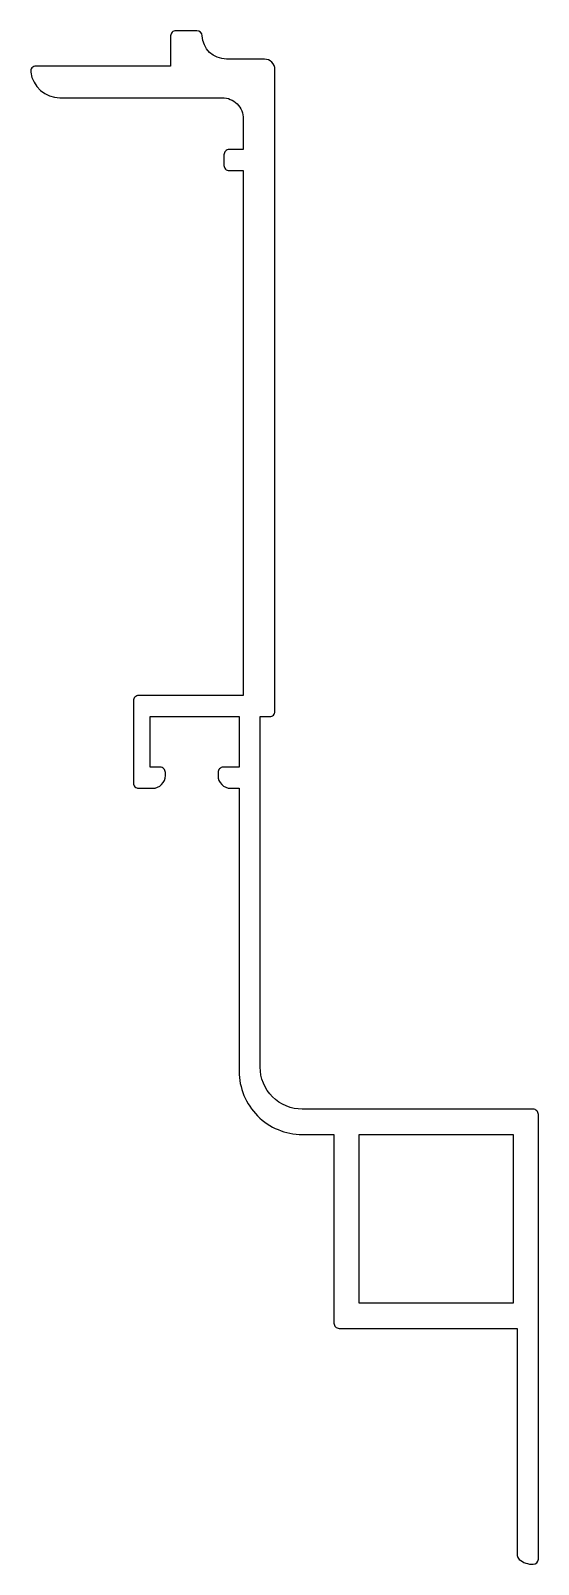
# Model space of a CAD drawing. Extents: x 920.8 to 944.9, y -66.4 to 6.3.
import ezdxf

# ---------------------------------------------------------------- set-up
doc = ezdxf.new("R2010")
doc.units = 0
doc.header["$LTSCALE"] = 15
doc.layers.get('0').update_dxf_attribs({"linetype": 'CONTINUOUS'})

msp = doc.modelspace()

# ---------------------------------------------------------------- linework, layer by layer
at = {"color": 0}
msp.add_lwpolyline([(925.703, -25.482), (925.703, -29.382, 0.414214), (925.953, -29.632), (926.618, -29.632, 0.414214), (927.218, -29.032), (927.218, -28.882, 0.414214), (926.968, -28.632), (926.503, -28.632), (926.503, -26.232), (930.718, -26.232), (930.718, -28.632), (929.968, -28.632, 0.414214), (929.718, -28.882), (929.718, -29.032, 0.414214), (930.318, -29.632), (930.718, -29.632), (930.718, -43.056, 0.414214), (933.718, -46.056), (935.218, -46.056), (935.218, -55.006, 0.414214), (935.468, -55.256), (943.918, -55.256), (943.918, -66.024, 0.227735), (944.011, -66.219, 0.174423), (944.668, -66.449, 0.410069), (944.918, -66.199), (944.918, -45.106, 0.414214), (944.668, -44.856), (933.718, -44.856, -0.414214), (931.718, -42.856), (931.718, -26.232), (932.168, -26.232, 0.414214), (932.418, -25.982), (932.418, 4.458, 0.414214), (931.918, 4.958), (930.118, 4.958, -0.40379), (928.968, 6.067, 0.403789), (928.719, 6.308), (927.718, 6.308, 0.414214), (927.468, 6.058), (927.468, 4.626), (921.077, 4.626, 0.45307), (920.829, 4.343, 0.3764), (922.217, 3.126), (929.918, 3.126, -0.414214), (930.918, 2.126), (930.918, 0.668), (930.249, 0.668, 0.414214), (929.999, 0.418), (929.999, -0.082, 0.414214), (930.249, -0.332), (930.918, -0.332), (930.918, -25.232), (925.953, -25.232, 0.414214)], format="xyb", close=True, dxfattribs=at)
msp.add_lwpolyline([(936.418, -46.056), (943.718, -46.056), (943.718, -54.056), (936.418, -54.056)], close=True, dxfattribs=at)

doc.saveas('drawing.dxf')
